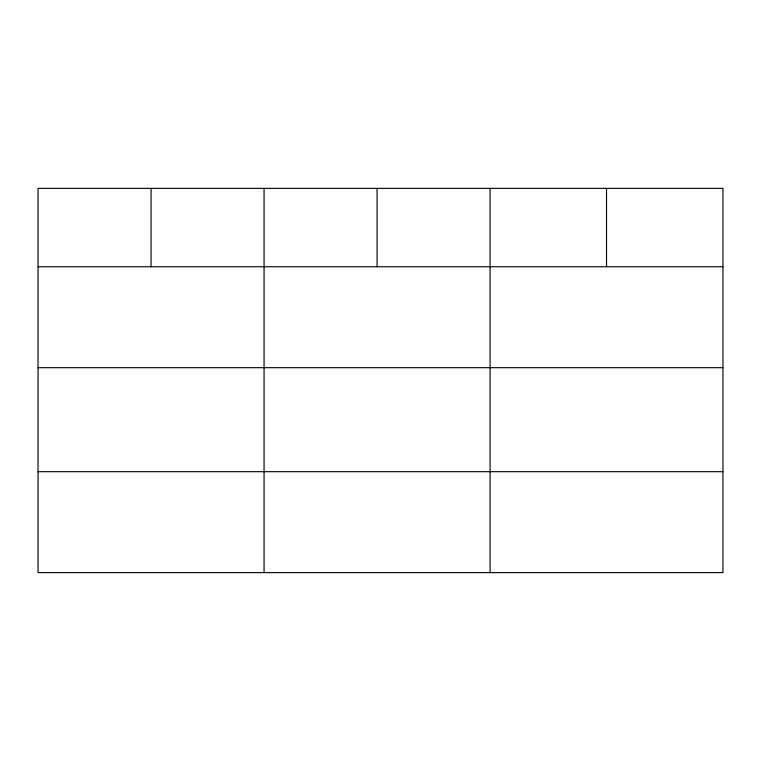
<?xml version="1.0" encoding="UTF-8"?>
<svg xmlns="http://www.w3.org/2000/svg" width="761" height="761" viewBox="0 0 761 761"><rect width="100%" height="100%" fill="white"/><g stroke="black" fill="none" stroke-linecap="round" stroke-linejoin="round"><path stroke-width="1.14" d="M722.95 367.677L722.95 188.376L38.05 188.376L38.05 572.624L722.95 572.624L722.95 367.677L38.05 367.677M38.05 266.74L722.95 266.74M38.05 471.677L722.95 471.677M606.517 188.376L606.517 266.74M490.084 188.376L490.084 572.624M377.075 188.376L377.075 266.74M264.067 188.376L264.067 572.624M151.059 188.376L151.059 266.74"/></g></svg>
